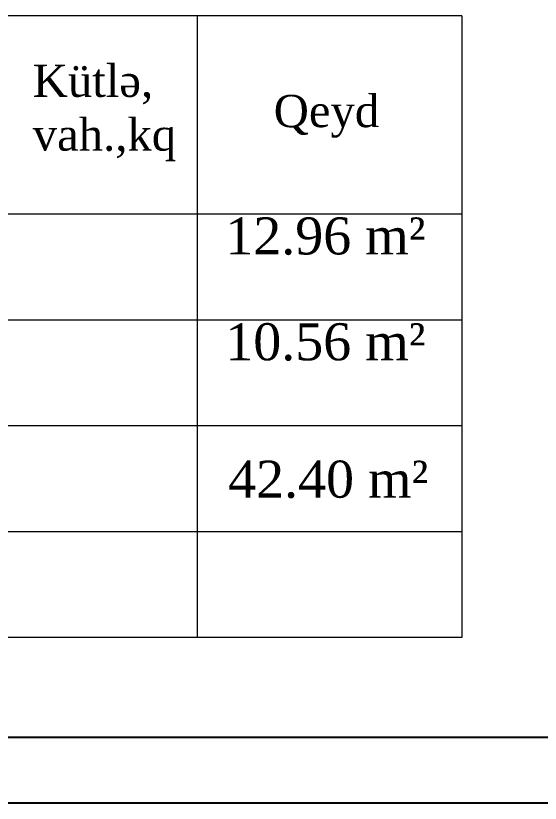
# Model space of a CAD drawing. Header units: millimetres. Extents: x 1177285 to 1225570, y -905119 to -683091.
# Drawn here: x 1201345 to 1205507, y -743942 to -737692 of the extents above; entities that cross this region are included whole.
import ezdxf

# ---------------------------------------------------------------- set-up
doc = ezdxf.new("R2010")
doc.units = ezdxf.units.MM
doc.layers.add('cedvel  0.09', color=7, linetype='Continuous', lineweight=13)
doc.layers.add('Text blocks_Ном._пера__1', color=7, linetype='Continuous', lineweight=100)
doc.styles.get("Standard").update_dxf_attribs({"font": 'a3ar(la).ttf'})
doc.styles.add('СГЕНЕРИР_СТИЛЬ_3', font='a3ar(la).ttf')

# ---------------------------------------------------------------- blocks, each defined once
blk = doc.blocks.new('ntnntyht')
at = {"lineweight": 25, "ltscale": 15}
blk.add_line((1963653.9, -50106.1), (2003044.9, -50106.1), dxfattribs=at)
at = {"lineweight": 25}
blk.add_line((2003567.4, -50628.5), (1961564.2, -50628.5), dxfattribs=at)

msp = doc.modelspace()

# ---------------------------------------------------------------- linework, layer by layer
at = {"lineweight": 20}
for p, q in [((1204884.666, -737691.991), (1185459.666, -737691.991)), ((1202784.666, -737691.991), (1202784.666, -739266.991)), ((1204884.666, -737691.991), (1204884.666, -742626.991)), ((1204884.666, -739266.991), (1185459.666, -739266.991)), ((1202784.666, -739266.991), (1202784.666, -742626.991)), ((1204884.666, -740106.991), (1185459.666, -740106.991))]:
    msp.add_line(p, q, dxfattribs=at)
at = {"layer": 'cedvel  0.09', "lineweight": 20}
for p, q in [((1204884.666, -740946.991), (1185459.666, -740946.991)), ((1204884.666, -741786.991), (1185459.666, -741786.991)), ((1204884.666, -742626.991), (1185459.666, -742626.991))]:
    msp.add_line(p, q, dxfattribs=at)

# ---------------------------------------------------------------- block references
at = {"color": 3, "xscale": 1.004925508461463, "yscale": 1.004925508461463, "zscale": 1.004925508461463}
msp.add_blockref('ntnntyht', (-787866.274, -693063.681), dxfattribs=at)

# ---------------------------------------------------------------- texts
at = {"color": 3, "lineweight": 40, "char_height": 525, "width": 13264.48919}
for s, insert, attachment_point in [('{\\fTimes New Roman|b0|i0|c238|p18;\\H0.56x;12.96 m²\\H1.7858x;   }', (1203007.862, -739292.069), 1), ('{\\fTimes New Roman|b0|i0|c238|p18;\\H0.56x;10.56 m²\\H1.7858x;   }', (1203007.862, -740132.069), 1), ('{\\fTimes New Roman|b0|i0|c238|p18;\\H0.56x;42.40 m²\\H1.7858x;   }', (1203030.098, -741523.036), 7)]:
    msp.add_mtext(s, dxfattribs=dict(at, insert=insert, attachment_point=attachment_point))
at = {"layer": 'Text blocks_Ном._пера__1', "linetype": 'Continuous', "char_height": 256, "attachment_point": 4, "style": 'СГЕНЕРИР_СТИЛЬ_3'}
for s, insert in [('{\\fTimes New Roman|b0|i0|c238|p18;Kütlə,\\Pvah.,kq}', (1201479.523, -738463.063)), ('{\\fTimes New Roman|b0|i0|c238|p18;Qeyd}', (1203391.771, -738490.091))]:
    msp.add_mtext(s, dxfattribs=dict(at, insert=insert))

doc.saveas('drawing.dxf')
